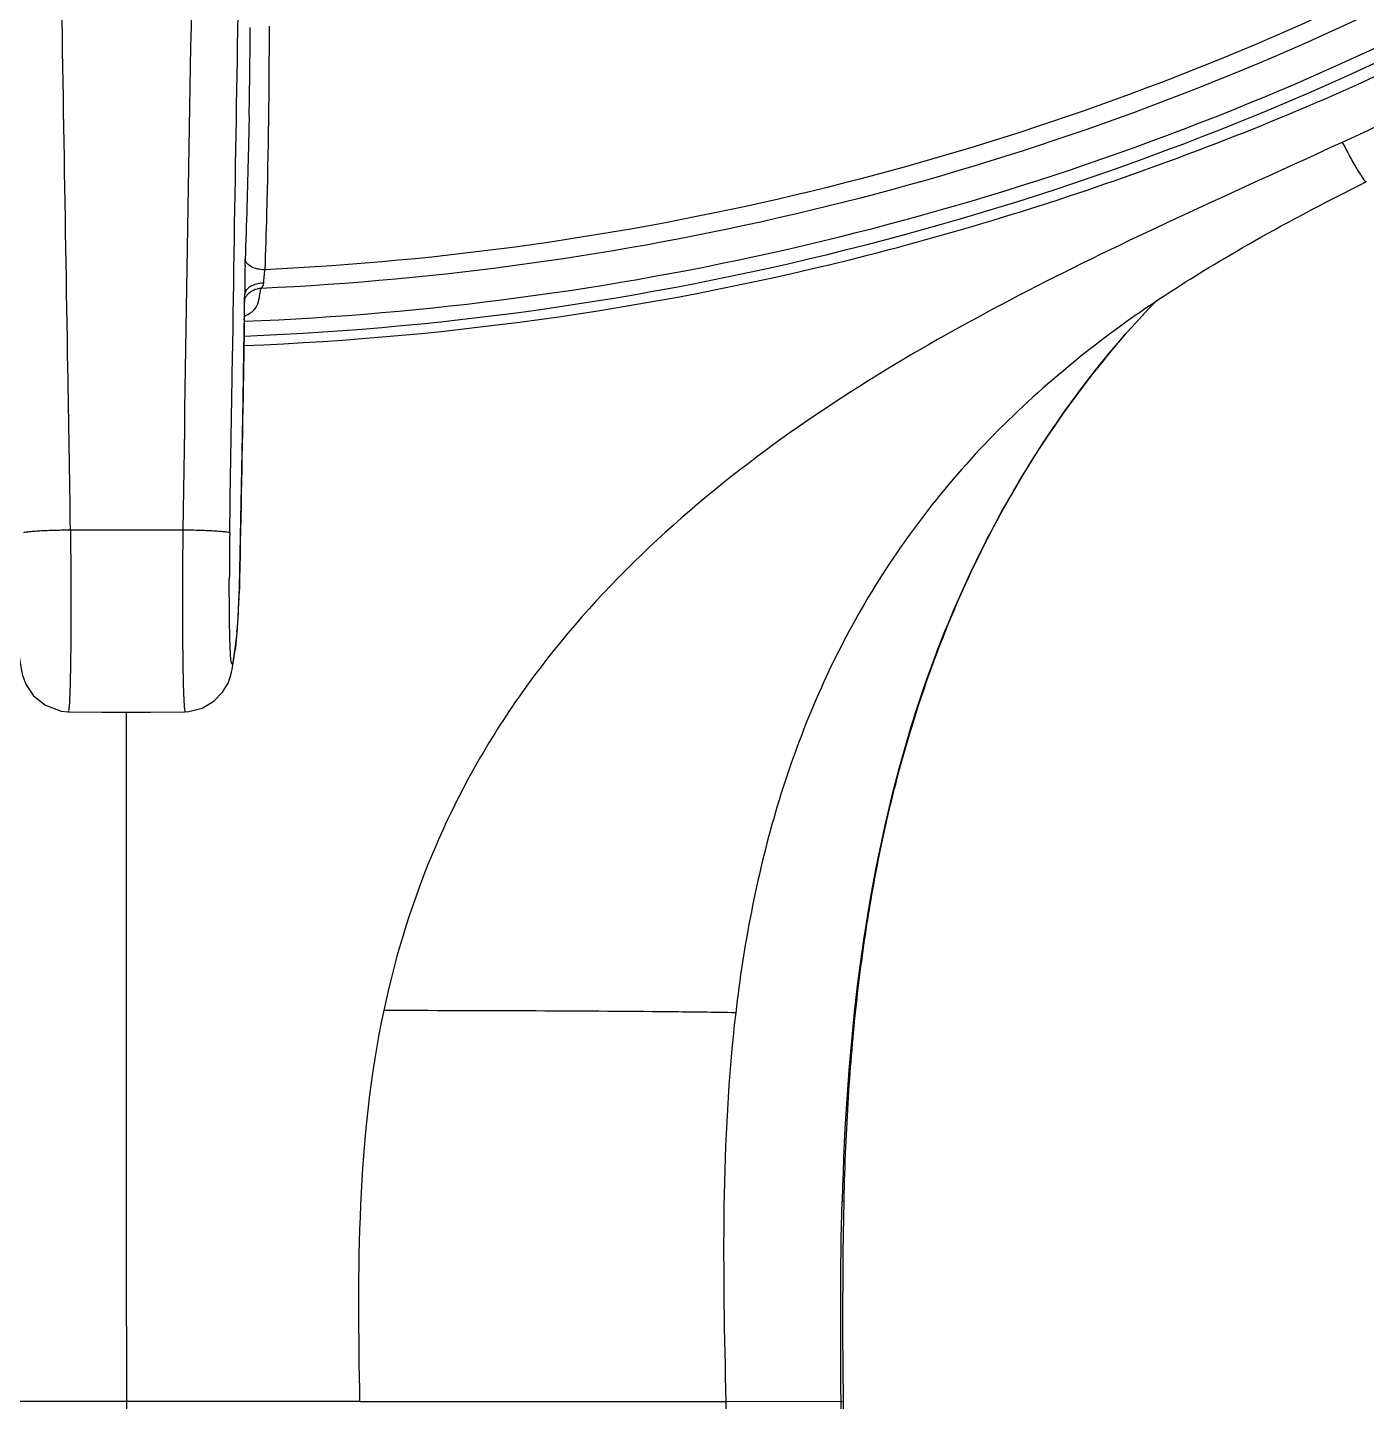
# Model space of a CAD drawing. Extents: x 1777 to 3131, y 3495 to 4487.
# Drawn here: x 2279.13 to 2307, y 4020.24 to 4048.85 of the extents above; entities that cross this region are included whole.
import ezdxf

# ---------------------------------------------------------------- set-up
doc = ezdxf.new("R2010")
doc.units = 0
doc.header["$LTSCALE"] = 30
doc.header["$MEASUREMENT"] = 0
doc.layers.add('F3A55-R01_DXF_CONTINUOUS_LINE', color=7, linetype='CONTINUOUS')
doc.layers.add('F3A55-R02_DXF_CONTINUOUS_LINE', color=7, linetype='CONTINUOUS')

msp = doc.modelspace()

# ---------------------------------------------------------------- linework, layer by layer
at = {"layer": 'F3A55-R01_DXF_CONTINUOUS_LINE', "color": 7, "linetype": 'Continuous'}
for p, q in [((2306.888, 4045.582, 0), (2307.003, 4045.641, 0)), ((2306.354, 4045.31, 0), (2306.529, 4045.4, 0)), ((2306.529, 4045.4, 0), (2306.707, 4045.491, 0)), ((2306.707, 4045.491, 0), (2306.888, 4045.582, 0)), ((2305.69, 4044.963, 0), (2305.851, 4045.048, 0)), ((2305.851, 4045.048, 0), (2306.015, 4045.134, 0)), ((2306.015, 4045.134, 0), (2306.183, 4045.222, 0)), ((2306.183, 4045.222, 0), (2306.354, 4045.31, 0)), ((2305.23, 4044.716, 0), (2305.38, 4044.797, 0)), ((2305.38, 4044.797, 0), (2305.533, 4044.879, 0)), ((2305.533, 4044.879, 0), (2305.69, 4044.963, 0)), ((2304.671, 4044.405, 0), (2304.805, 4044.481, 0)), ((2304.805, 4044.481, 0), (2304.943, 4044.557, 0)), ((2304.943, 4044.557, 0), (2305.085, 4044.636, 0)), ((2305.085, 4044.636, 0), (2305.23, 4044.716, 0)), ((2304.17, 4044.117, 0), (2304.29, 4044.187, 0)), ((2304.29, 4044.187, 0), (2304.413, 4044.258, 0)), ((2304.413, 4044.258, 0), (2304.54, 4044.331, 0)), ((2304.54, 4044.331, 0), (2304.671, 4044.405, 0)), ((2303.723, 4043.851, 0), (2303.83, 4043.915, 0)), ((2303.83, 4043.915, 0), (2303.94, 4043.981, 0)), ((2303.94, 4043.981, 0), (2304.053, 4044.048, 0)), ((2304.053, 4044.048, 0), (2304.17, 4044.117, 0)), ((2303.237, 4043.549, 0), (2303.329, 4043.607, 0)), ((2303.329, 4043.607, 0), (2303.423, 4043.666, 0)), ((2303.423, 4043.666, 0), (2303.52, 4043.726, 0)), ((2303.52, 4043.726, 0), (2303.62, 4043.788, 0)), ((2303.62, 4043.788, 0), (2303.723, 4043.851, 0)), ((2302.773, 4043.249, 0), (2302.893, 4043.328, 0)), ((2302.893, 4043.328, 0), (2303.018, 4043.409, 0)), ((2303.018, 4043.409, 0), (2303.148, 4043.493, 0)), ((2303.148, 4043.493, 0), (2303.237, 4043.549, 0)), ((2302.364, 4042.973, 0), (2302.454, 4043.035, 0)), ((2302.454, 4043.035, 0), (2302.553, 4043.102, 0)), ((2302.477, 4043.003, 0), (2302.617, 4043.145, 0)), ((2302.553, 4043.102, 0), (2302.66, 4043.174, 0)), ((2302.66, 4043.174, 0), (2302.773, 4043.249, 0)), ((2301.907, 4042.372, 0), (2301.982, 4042.459, 0)), ((2301.654, 4042.072, 0), (2301.74, 4042.176, 0)), ((2301.74, 4042.176, 0), (2301.825, 4042.276, 0)), ((2301.825, 4042.276, 0), (2301.907, 4042.372, 0)), ((2301.477, 4041.855, 0), (2301.537, 4041.929, 0)), ((2301.537, 4041.929, 0), (2301.596, 4042.001, 0)), ((2301.596, 4042.001, 0), (2301.654, 4042.072, 0)), ((2301.231, 4041.544, 0), (2301.294, 4041.625, 0)), ((2301.294, 4041.625, 0), (2301.356, 4041.703, 0)), ((2301.356, 4041.703, 0), (2301.417, 4041.78, 0)), ((2301.417, 4041.78, 0), (2301.477, 4041.855, 0)), ((2301.037, 4041.29, 0), (2301.103, 4041.377, 0)), ((2301.103, 4041.377, 0), (2301.168, 4041.462, 0)), ((2301.168, 4041.462, 0), (2301.231, 4041.544, 0)), ((2300.835, 4041.015, 0), (2300.903, 4041.109, 0)), ((2300.903, 4041.109, 0), (2300.971, 4041.2, 0)), ((2300.971, 4041.2, 0), (2301.037, 4041.29, 0)), ((2300.625, 4040.721, 0), (2300.696, 4040.821, 0)), ((2300.696, 4040.821, 0), (2300.765, 4040.919, 0)), ((2300.765, 4040.919, 0), (2300.835, 4041.015, 0)), ((2300.412, 4040.409, 0), (2300.483, 4040.515, 0)), ((2300.483, 4040.515, 0), (2300.554, 4040.619, 0)), ((2300.554, 4040.619, 0), (2300.625, 4040.721, 0)), ((2300.196, 4040.081, 0), (2300.268, 4040.192, 0)), ((2300.268, 4040.192, 0), (2300.34, 4040.301, 0)), ((2300.34, 4040.301, 0), (2300.412, 4040.409, 0)), ((2300.051, 4039.854, 0), (2300.123, 4039.968, 0)), ((2300.123, 4039.968, 0), (2300.196, 4040.081, 0)), ((2299.836, 4039.504, 0), (2299.908, 4039.622, 0)), ((2299.908, 4039.622, 0), (2299.979, 4039.739, 0)), ((2299.979, 4039.739, 0), (2300.051, 4039.854, 0)), ((2299.765, 4039.385, 0), (2299.836, 4039.504, 0)), ((2299.52, 4038.96, 0), (2299.589, 4039.083, 0)), ((2299.589, 4039.083, 0), (2299.659, 4039.204, 0)), ((2299.382, 4038.711, 0), (2299.451, 4038.836, 0)), ((2299.451, 4038.836, 0), (2299.52, 4038.96, 0)), ((2299.18, 4038.331, 0), (2299.247, 4038.459, 0)), ((2299.247, 4038.459, 0), (2299.314, 4038.585, 0)), ((2299.314, 4038.585, 0), (2299.382, 4038.711, 0)), ((2299.047, 4038.072, 0), (2299.113, 4038.202, 0)), ((2299.113, 4038.202, 0), (2299.18, 4038.331, 0)), ((2298.917, 4037.808, 0), (2298.982, 4037.94, 0)), ((2298.982, 4037.94, 0), (2299.047, 4038.072, 0)), ((2298.788, 4037.54, 0), (2298.852, 4037.675, 0)), ((2298.852, 4037.675, 0), (2298.917, 4037.808, 0)), ((2298.662, 4037.268, 0), (2298.725, 4037.405, 0)), ((2298.725, 4037.405, 0), (2298.788, 4037.54, 0)), ((2298.538, 4036.991, 0), (2298.6, 4037.13, 0)), ((2298.6, 4037.13, 0), (2298.662, 4037.268, 0)), ((2298.416, 4036.709, 0), (2298.477, 4036.851, 0)), ((2298.477, 4036.851, 0), (2298.538, 4036.991, 0)), ((2298.297, 4036.423, 0), (2298.356, 4036.567, 0)), ((2298.356, 4036.567, 0), (2298.416, 4036.709, 0)), ((2298.18, 4036.131, 0), (2298.238, 4036.278, 0)), ((2298.238, 4036.278, 0), (2298.297, 4036.423, 0)), ((2298.066, 4035.835, 0), (2298.123, 4035.984, 0)), ((2298.123, 4035.984, 0), (2298.18, 4036.131, 0)), ((2297.954, 4035.533, 0), (2298.01, 4035.685, 0)), ((2298.01, 4035.685, 0), (2298.066, 4035.835, 0)), ((2297.845, 4035.227, 0), (2297.899, 4035.381, 0)), ((2297.899, 4035.381, 0), (2297.954, 4035.533, 0)), ((2297.738, 4034.915, 0), (2297.791, 4035.072, 0)), ((2297.791, 4035.072, 0), (2297.845, 4035.227, 0)), ((2297.635, 4034.598, 0), (2297.686, 4034.757, 0)), ((2297.686, 4034.757, 0), (2297.738, 4034.915, 0)), ((2297.584, 4034.438, 0), (2297.635, 4034.598, 0)), ((2297.534, 4034.276, 0), (2297.584, 4034.438, 0)), ((2297.411, 4033.864, 0), (2297.46, 4034.03, 0)), ((2297.316, 4033.526, 0), (2297.363, 4033.696, 0)), ((2297.363, 4033.696, 0), (2297.411, 4033.864, 0)), ((2297.269, 4033.354, 0), (2297.316, 4033.526, 0)), ((2296.126, 4024.422, 0), (2296.13, 4024.567, 0))]:
    msp.add_line(p, q, dxfattribs=at)
at = {"layer": 'F3A55-R01_DXF_CONTINUOUS_LINE', "color": 9, "linetype": 'Continuous'}
for p, q in [((2296.085, 4024.409, 0), (2296.126, 4024.422, 0)), ((2286.04, 4020.238, 0), (2268.721, 4020.236, 0)), ((2281.207, 3916.207, 0), (2281.192, 4020.237, 0)), ((2286.04, 4020.238, 0), (2293.664, 4020.239, 0)), ((2293.664, 4020.239, 0), (2296.023, 3916.21, 0)), ((2293.665, 4020.239, 0), (2296.113, 4020.24, 0)), ((2297.105, 3916.21, 0), (2296.064, 4020.24, 0))]:
    msp.add_line(p, q, dxfattribs=at)
at = {"layer": 'F3A55-R01_DXF_CONTINUOUS_LINE', "color": 7, "linetype": 'Continuous', "elevation": 0}
for points in [[(2301.982, 4042.459), (2302.042, 4042.528), (2302.477, 4043.003)], [(2302.252, 4042.895), (2302.336, 4042.953), (2302.364, 4042.973)], [(2299.659, 4039.204), (2299.73, 4039.325), (2299.765, 4039.385)], [(2297.46, 4034.03), (2297.509, 4034.194), (2297.534, 4034.276)], [(2296.13, 4024.567), (2296.134, 4024.707), (2296.138, 4024.846), (2296.143, 4024.983), (2296.147, 4025.12), (2296.152, 4025.256), (2296.158, 4025.391), (2296.163, 4025.526), (2296.169, 4025.659), (2296.175, 4025.791), (2296.182, 4025.923), (2296.188, 4026.054), (2296.195, 4026.184), (2296.203, 4026.313), (2296.21, 4026.441), (2296.218, 4026.569), (2296.226, 4026.696), (2296.235, 4026.822), (2296.244, 4026.947), (2296.253, 4027.071), (2296.262, 4027.195), (2296.272, 4027.317), (2296.281, 4027.439), (2296.292, 4027.561), (2296.302, 4027.681), (2296.313, 4027.801), (2296.324, 4027.92), (2296.335, 4028.039), (2296.347, 4028.157), (2296.359, 4028.274), (2296.371, 4028.39), (2296.383, 4028.506), (2296.396, 4028.621), (2296.409, 4028.735), (2296.422, 4028.849), (2296.436, 4028.962), (2296.45, 4029.075), (2296.464, 4029.187), (2296.478, 4029.298), (2296.493, 4029.409), (2296.508, 4029.519), (2296.523, 4029.629), (2296.538, 4029.738), (2296.554, 4029.846), (2296.57, 4029.954), (2296.586, 4030.061), (2296.602, 4030.168), (2296.619, 4030.274), (2296.636, 4030.379), (2296.653, 4030.484), (2296.671, 4030.589), (2296.689, 4030.693), (2296.707, 4030.796), (2296.725, 4030.899), (2296.743, 4031.001), (2296.762, 4031.102), (2296.781, 4031.203), (2296.8, 4031.304), (2296.819, 4031.403), (2296.839, 4031.503), (2296.859, 4031.601), (2296.879, 4031.699), (2296.899, 4031.796), (2296.919, 4031.893), (2296.94, 4031.989), (2296.961, 4032.084), (2296.982, 4032.179), (2297.003, 4032.273), (2297.024, 4032.367), (2297.046, 4032.46), (2297.067, 4032.552), (2297.089, 4032.644), (2297.111, 4032.735), (2297.133, 4032.825), (2297.156, 4032.915), (2297.178, 4033.004), (2297.201, 4033.092), (2297.223, 4033.18), (2297.246, 4033.268), (2297.269, 4033.354)], [(2296.114, 4020.24), (2296.103, 4021.663), (2296.108, 4023.353), (2296.126, 4024.422)], [(2297.112, 3916.21), (2296.744, 3954.028), (2296.409, 3989.002), (2296.113, 4020.24)]]:
    msp.add_lwpolyline(points, dxfattribs=at)
at = {"layer": 'F3A55-R01_DXF_CONTINUOUS_LINE', "color": 9, "linetype": 'Continuous'}
msp.add_arc((2281.163, 4104.241, 0), 61.869, 272.29139, 296.5608, dxfattribs=at)
for points, knots in [([(2283.635, 4042.226, 0), (2288.012, 4042.397, 0), (2294.581, 4043.341, 0), (2302.938, 4045.971, 0), (2306.978, 4047.681, 0), (2308.919, 4048.68, 0)], [0, 0, 0, 0, 0.500405, 0.750533, 1, 1, 1, 1]), ([(2306.499, 4046.456, 0), (2304.434, 4045.508, 0), (2300.277, 4043.662, 0), (2294.249, 4040.206, 0), (2289.901, 4036.096, 0), (2287.519, 4031.888, 0), (2286.794, 4029.56, 0), (2286.542, 4028.377, 0)], [0, 0, 0, 0, 0.243076, 0.486433, 0.741222, 0.870592, 1, 1, 1, 1]), ([(2306.499, 4046.456, 0), (2306.55, 4046.361, 0), (2306.647, 4046.18, 0), (2306.794, 4045.907, 0), (2306.894, 4045.768, 0), (2306.976, 4045.627, 0), (2307.004, 4045.641, 0)], [0, 0, 0, 0, 0.335715, 0.653876, 0.905581, 1, 1, 1, 1]), ([(2302.252, 4042.895, 0), (2301.028, 4042.037, 0), (2298.743, 4040.106, 0), (2296.168, 4036.529, 0), (2294.559, 4032.522, 0), (2294.035, 4029.74, 0), (2293.87, 4028.331, 0)], [0, 0, 0, 0, 0.25869, 0.512792, 0.754546, 1, 1, 1, 1]), ([(2301.982, 4042.459, 0), (2300.926, 4041.245, 0), (2299.088, 4038.558, 0), (2296.688, 4032.527, 0), (2296.171, 4027.635, 0), (2296.085, 4024.409, 0)], [0, 0, 0, 0, 0.249491, 0.499562, 1, 1, 1, 1]), ([(2293.87, 4028.331, 0), (2293.417, 4028.34, 0), (2290.974, 4028.368, 0), (2288.532, 4028.373, 0), (2286.542, 4028.377, 0)], [0, 0, 0, 0, 0.185466, 1, 1, 1, 1])]:
    msp.add_open_spline(points, degree=3, knots=knots, dxfattribs=at)
for points in [[(2309.375, 4047.825, 0), (2308.425, 4047.35, 0), (2307.463, 4046.9, 0), (2306.499, 4046.456, 0)], [(2281.192, 4020.237, 0), (2281.185, 4025.021, 0), (2281.19, 4029.805, 0), (2281.19, 4034.588, 0)], [(2286.542, 4028.377, 0), (2285.976, 4025.719, 0), (2285.988, 4022.956, 0), (2286.04, 4020.238, 0)], [(2293.87, 4028.331, 0), (2293.555, 4025.652, 0), (2293.603, 4022.937, 0), (2293.664, 4020.239, 0)], [(2296.064, 4020.24, 0), (2296.056, 4021.629, 0), (2296.047, 4023.02, 0), (2296.085, 4024.409, 0)]]:
    msp.add_open_spline(points, degree=3, dxfattribs=at)
at = {"layer": 'F3A55-R02_DXF_CONTINUOUS_LINE', "color": 9, "linetype": 'Continuous'}
for p, q in [((2283.654, 4043.887, 0), (2283.658, 4044.023, 0)), ((2283.645, 4043.184, 0), (2283.644, 4043.13, 0)), ((2283.646, 4043.277, 0), (2283.645, 4043.238, 0)), ((2283.645, 4043.238, 0), (2283.645, 4043.205, 0)), ((2283.645, 4043.205, 0), (2283.645, 4043.184, 0)), ((2283.649, 4043.305, 0), (2283.646, 4043.277, 0)), ((2283.646, 4043.277, 0), (2283.646, 4043.243, 0)), ((2283.649, 4043.285, 0), (2283.649, 4043.305, 0)), ((2283.541, 4037.367, 0), (2283.541, 4037.359, 0)), ((2283.461, 4036.034, 0), (2283.453, 4035.914, 0))]:
    msp.add_line(p, q, dxfattribs=at)
at = {"layer": 'F3A55-R02_DXF_CONTINUOUS_LINE', "color": 7, "linetype": 'Continuous'}
for p, q in [((2283.642, 4042.881, 0), (2283.646, 4043.243, 0)), ((2283.645, 4043.19, 0), (2283.655, 4043.212, 0)), ((2283.655, 4043.212, 0), (2283.67, 4043.237, 0)), ((2283.63, 4042.107, 0), (2283.642, 4042.881, 0)), ((2283.452, 4035.904, 0), (2283.488, 4036.241, 0)), ((2283.442, 4035.84, 0), (2283.453, 4035.914, 0)), ((2283.453, 4035.914, 0), (2283.452, 4035.904, 0)), ((2283.407, 4035.614, 0), (2283.442, 4035.84, 0))]:
    msp.add_line(p, q, dxfattribs=at)
at = {"layer": 'F3A55-R02_DXF_CONTINUOUS_LINE', "color": 7, "linetype": 'Continuous', "elevation": 0}
for points in [[(2283.586, 4039.657), (2283.613, 4041.099), (2283.63, 4042.107)], [(2283.488, 4036.241), (2283.512, 4036.568), (2283.528, 4036.881), (2283.538, 4037.196), (2283.586, 4039.657)], [(2278.939, 4035.835), (2278.993, 4035.495), (2279.022, 4035.356), (2279.098, 4035.157), (2279.252, 4034.932), (2279.497, 4034.734), (2279.825, 4034.615), (2279.973, 4034.6)], [(2282.407, 4034.6), (2282.482, 4034.605), (2282.764, 4034.675), (2283.005, 4034.817), (2283.188, 4035.004), (2283.302, 4035.198), (2283.36, 4035.361), (2283.386, 4035.484), (2283.407, 4035.614)], [(2279.973, 4034.6), (2280.67, 4034.588), (2281.687, 4034.588), (2282.407, 4034.6)]]:
    msp.add_lwpolyline(points, dxfattribs=at)
at = {"layer": 'F3A55-R02_DXF_CONTINUOUS_LINE', "color": 9, "linetype": 'Continuous'}
for centre, radius, start, end in [((5400.597, 3992.98, 0), 3118.568, 178.919069, 179.165806), ((2132.978, 4044.834, 0), 150.676, 359.21254, 359.35205), ((2281.322, 3042.221, 0), 996.163, 89.940328, 90.074927), ((2361.222, 4037.172, 0), 77.895, 179.15372, 179.86725), ((2269.952, 4037.468, 0), 13.588, 354.9095, 358.3151)]:
    msp.add_arc(centre, radius, start, end, dxfattribs=at)
at = {"layer": 'F3A55-R02_DXF_CONTINUOUS_LINE', "color": 7, "linetype": 'Continuous'}
for centre, radius, start, end in [((2133.917, 4049.791, 0), 149.849, 358.93799, 359.63974), ((2301.204, 4043.437, 0), 17.555, 178.8379, 180.431), ((2302.3, 4043.44, 0), 18.651, 178.6259, 178.9157), ((2282.975, 4043.293, 0), 0.674, 353.8261, 357.7224), ((2283.023, 4043.291, 0), 0.626, 357.7164, 359.5006), ((2284, 4043.02, 0), 0.395, 142.9767, 146.7393), ((2283.996, 4043.024, 0), 0.389, 139.2071, 142.9781)]:
    msp.add_arc(centre, radius, start, end, dxfattribs=at)
msp.add_open_spline([(2283.641, 4042.73, 0), (2287.455, 4042.882, 0), (2295.063, 4043.893, 0), (2305.964, 4047.48, 0), (2315.97, 4053.009, 0), (2324.712, 4060.282, 0), (2331.871, 4069.035, 0), (2337.183, 4078.953, 0), (2340.451, 4089.668, 0), (2341.186, 4097.097, 0), (2341.185, 4100.798, 0)], degree=3, knots=[0, 0, 0, 0, 0.126971, 0.253597, 0.379663, 0.505021, 0.629623, 0.75353, 0.876905, 1, 1, 1, 1], dxfattribs=at)
at = {"layer": 'F3A55-R02_DXF_CONTINUOUS_LINE', "color": 9, "linetype": 'Continuous'}
for points, knots in [([(2340.26, 4100.555, 0), (2340.261, 4096.929, 0), (2339.544, 4089.648, 0), (2336.354, 4079.143, 0), (2331.167, 4069.413, 0), (2324.175, 4060.814, 0), (2315.631, 4053.655, 0), (2305.846, 4048.193, 0), (2295.178, 4044.621, 0), (2287.725, 4043.586, 0), (2283.987, 4043.414, 0)], [0, 0, 0, 0, 0.123071, 0.246424, 0.370316, 0.49491, 0.620269, 0.746349, 0.872998, 1, 1, 1, 1]), ([(2339.843, 4100.535, 0), (2339.844, 4096.939, 0), (2339.133, 4089.717, 0), (2335.973, 4079.299, 0), (2330.836, 4069.646, 0), (2323.908, 4061.113, 0), (2315.443, 4054.005, 0), (2305.746, 4048.576, 0), (2295.171, 4045.019, 0), (2287.782, 4043.98, 0), (2284.075, 4043.803, 0)], [0, 0, 0, 0, 0.123073, 0.246428, 0.370321, 0.494914, 0.620272, 0.74635, 0.872998, 1, 1, 1, 1]), ([(2280.02, 4038.382, 0), (2280.003, 4039.504, 0), (2279.926, 4043.98, 0), (2279.86, 4048.456, 0), (2279.792, 4051.81, 0)], [0, 0, 0, 0, 0.250569, 1, 1, 1, 1]), ([(2283.335, 4038.322, 0), (2283.352, 4039.43, 0), (2283.427, 4043.852, 0), (2283.491, 4048.273, 0), (2283.557, 4051.586, 0)], [0, 0, 0, 0, 0.250595, 1, 1, 1, 1]), ([(2284.075, 4043.803, 0), (2284.087, 4044.19, 0), (2284.14, 4045.882, 0), (2284.158, 4047.574, 0), (2284.165, 4048.879, 0)], [0, 0, 0, 0, 0.229278, 1, 1, 1, 1]), ([(2283.74, 4047.014, 0), (2283.735, 4046.748, 0), (2283.713, 4045.751, 0), (2283.683, 4044.754, 0), (2283.658, 4044.023, 0)], [0, 0, 0, 0, 0.266285, 1, 1, 1, 1]), ([(2284.075, 4043.803, 0), (2284.035, 4043.803, 0), (2283.9, 4043.814, 0), (2283.754, 4043.863, 0), (2283.693, 4043.939, 0)], [0, 0, 0, 0, 0.288186, 1, 1, 1, 1]), ([(2284.043, 4043.524, 0), (2283.995, 4043.523, 0), (2283.849, 4043.509, 0), (2283.656, 4043.412, 0), (2283.649, 4043.305, 0)], [0, 0, 0, 0, 0.306647, 1, 1, 1, 1]), ([(2283.757, 4042.897, 0), (2283.816, 4042.934, 0), (2283.917, 4043.034, 0), (2283.949, 4043.209, 0), (2283.972, 4043.331, 0), (2283.979, 4043.395, 0), (2283.987, 4043.414, 0)], [0, 0, 0, 0, 0.357875, 0.674653, 0.894138, 1, 1, 1, 1]), ([(2283.987, 4043.414, 0), (2283.993, 4043.417, 0), (2284.023, 4043.447, 0), (2284.039, 4043.489, 0), (2284.043, 4043.524, 0)], [0, 0, 0, 0, 0.158228, 1, 1, 1, 1]), ([(2283.646, 4043.277, 0), (2283.646, 4043.27, 0), (2283.646, 4043.256, 0), (2283.646, 4043.241, 0), (2283.646, 4043.234, 0)], [0, 0, 0, 0, 0.519919, 1, 1, 1, 1]), ([(2283.639, 4042.763, 0), (2283.633, 4042.317, 0), (2283.603, 4040.518, 0), (2283.568, 4038.719, 0), (2283.541, 4037.367, 0)], [0, 0, 0, 0, 0.247992, 1, 1, 1, 1]), ([(2280.02, 4038.382, 0), (2279.897, 4038.38, 0), (2279.671, 4038.375, 0), (2279.403, 4038.364, 0), (2279.229, 4038.351, 0), (2279.136, 4038.344, 0), (2279.082, 4038.333, 0), (2279.049, 4038.33, 0), (2279.044, 4038.323, 0)], [0, 0, 0, 0, 0.376003, 0.695404, 0.819258, 0.913255, 0.973936, 1, 1, 1, 1]), ([(2280.02, 4038.382, 0), (2280.025, 4037.905, 0), (2280.029, 4037.209, 0), (2280.028, 4036.322, 0), (2280.024, 4035.753, 0), (2280.016, 4035.287, 0), (2280.007, 4034.965, 0), (2279.998, 4034.78, 0), (2279.99, 4034.678, 0), (2279.985, 4034.641, 0), (2279.978, 4034.599, 0), (2279.973, 4034.602, 0)], [0, 0, 0, 0, 0.378643, 0.551408, 0.703583, 0.828999, 0.922377, 0.956014, 0.980549, 0.995367, 1, 1, 1, 1]), ([(2282.36, 4038.383, 0), (2282.357, 4038.14, 0), (2282.354, 4037.663, 0), (2282.351, 4036.967, 0), (2282.353, 4036.322, 0), (2282.357, 4035.754, 0), (2282.364, 4035.287, 0), (2282.374, 4034.965, 0), (2282.384, 4034.78, 0), (2282.39, 4034.679, 0), (2282.397, 4034.64, 0), (2282.402, 4034.6, 0), (2282.407, 4034.602, 0)], [0, 0, 0, 0, 0.192227, 0.378639, 0.551408, 0.703645, 0.829074, 0.922519, 0.956151, 0.980556, 0.995238, 1, 1, 1, 1]), ([(2283.335, 4038.324, 0), (2283.331, 4038.331, 0), (2283.298, 4038.333, 0), (2283.244, 4038.345, 0), (2283.151, 4038.351, 0), (2282.977, 4038.364, 0), (2282.709, 4038.375, 0), (2282.483, 4038.381, 0), (2282.36, 4038.383, 0)], [0, 0, 0, 0, 0.025979, 0.086601, 0.180578, 0.304433, 0.623922, 1, 1, 1, 1]), ([(2283.335, 4036.297, 0), (2283.333, 4036.374, 0), (2283.328, 4036.726, 0), (2283.327, 4037.077, 0), (2283.327, 4037.352, 0)], [0, 0, 0, 0, 0.2188, 1, 1, 1, 1]), ([(2283.541, 4037.367, 0), (2283.54, 4037.334, 0), (2283.538, 4037.234, 0), (2283.536, 4037.135, 0), (2283.534, 4037.068, 0)], [0, 0, 0, 0, 0.331241, 1, 1, 1, 1]), ([(2283.347, 4035.901, 0), (2283.346, 4035.929, 0), (2283.341, 4036.061, 0), (2283.337, 4036.193, 0), (2283.335, 4036.297, 0)], [0, 0, 0, 0, 0.216077, 1, 1, 1, 1]), ([(2283.486, 4036.262, 0), (2283.484, 4036.24, 0), (2283.477, 4036.164, 0), (2283.469, 4036.088, 0), (2283.461, 4036.034, 0)], [0, 0, 0, 0, 0.28798, 1, 1, 1, 1]), ([(2283.461, 4036.034, 0), (2283.452, 4035.968, 0), (2283.435, 4035.871, 0), (2283.416, 4035.729, 0), (2283.404, 4035.669, 0), (2283.391, 4035.572, 0), (2283.365, 4035.623, 0), (2283.365, 4035.662, 0), (2283.352, 4035.76, 0), (2283.35, 4035.84, 0), (2283.347, 4035.901, 0)], [0, 0, 0, 0, 0.261439, 0.399664, 0.524676, 0.588442, 0.624709, 0.68051, 0.762471, 1, 1, 1, 1])]:
    msp.add_open_spline(points, degree=3, knots=knots, dxfattribs=at)
for points in [[(2283.693, 4043.939, 0), (2283.674, 4043.962, 0), (2283.659, 4043.993, 0), (2283.658, 4044.023, 0)], [(2284.043, 4043.524, 0), (2284.049, 4043.617, 0), (2284.056, 4043.711, 0), (2284.075, 4043.803, 0)], [(2283.987, 4043.414, 0), (2283.881, 4043.411, 0), (2283.77, 4043.358, 0), (2283.701, 4043.278, 0)], [(2283.642, 4042.839, 0), (2283.682, 4042.855, 0), (2283.721, 4042.874, 0), (2283.757, 4042.897, 0)]]:
    msp.add_open_spline(points, degree=3, dxfattribs=at)

doc.saveas('drawing.dxf')
